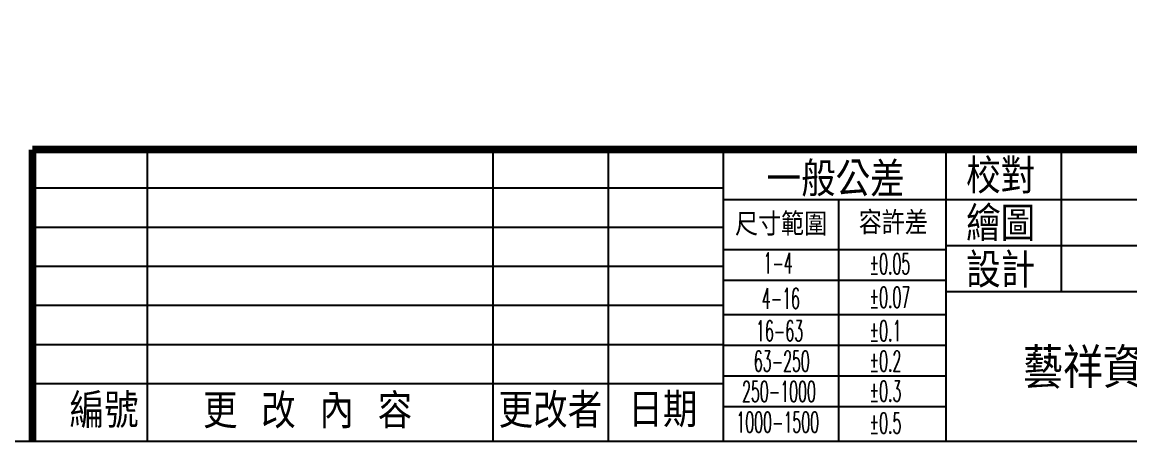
# Model space of a CAD drawing. Extents: x 66 to 2307, y 60 to 1695.
# Drawn here: x 652 to 1518, y 60 to 390 of the extents above; entities that cross this region are included whole.
import ezdxf
from ezdxf.enums import TextEntityAlignment as Align

# ---------------------------------------------------------------- set-up
doc = ezdxf.new("R2010")
doc.units = 0
doc.header["$LTSCALE"] = 6
doc.header["$MEASUREMENT"] = 0
doc.layers.get('0').update_dxf_attribs({"linetype": 'CONTINUOUS'})
doc.layers.add('BORDER', color=7, linetype='CONTINUOUS')
doc.styles.add('CHINA', font='romans.shx', dxfattribs={"bigfont": 'chineset.shx'})
doc.styles.add('ROMANS', font='romans', dxfattribs={"width": 0.8})

# ---------------------------------------------------------------- blocks, each defined once
blk = doc.blocks.new('A3HOR')
for p, q in [((-72.5, -155), (-72.5, -117)), ((-27.5, -155), (-27.5, -117)), ((-12.5, -155), (-12.5, -117)), ((2.5, -155), (2.5, -117)), ((31.5, -155), (31.5, -117)), ((46.5, -135.5), (46.5, -117)), ((-87.5, -122), (2.5, -122)), ((2.5, -123.5), (146.5, -123.5)), ((17.5, -155), (17.5, -123.5)), ((-87.5, -127.1), (2.5, -127.1)), ((31.5, -129.5), (186.5, -129.5)), ((2.5, -130), (31.5, -130)), ((-87.5, -132.2), (2.5, -132.2)), ((2.5, -134), (31.5, -134)), ((31.5, -135.5), (186.5, -135.5)), ((-87.5, -137.3), (2.5, -137.3)), ((2.5, -138.5), (31.5, -138.5)), ((-87.5, -142.4), (2.5, -142.4)), ((2.5, -142.5), (31.5, -142.5)), ((2.5, -146.5), (31.5, -146.5)), ((-87.5, -147.5), (2.5, -147.5)), ((2.5, -150.5), (31.5, -150.5))]:
    blk.add_line(p, q)
blk.add_lwpolyline([(-186.5, -155), (186.5, -155), (186.5, 117), (-186.5, 117), (-186.5, -155)])
for points in [[(-87.5, -117, 1, 1, 0), (186.5, -117, 1, 1, 0)], [(-87.5, -117, 1, 1, 0), (-87.5, -155, 1, 1, 0)]]:
    blk.add_lwpolyline(points, format="xyseb")
at = {"color": 2, "style": 'CHINA'}
blk.add_text('一般公差', height=4.5, dxfattribs=at).set_placement((17.1, -120.63), align=Align.MIDDLE)
for s, height, p in [('校對', 4.5, (34.09, -122.72)), ('繪圖', 4.5, (34.09, -128.91)), ('尺寸範圍', 3, (3.99, -128.22)), ('容許差', 3, (20.11, -128.03)), ('設計', 4.5, (34.09, -134.98)), ('編號', 4.5, (-82.67, -153.3)), ('更 改 內 容', 4.5, (-65.3, -153.34)), ('更改者', 4.5, (-26.8, -153.28)), ('日期', 4.5, (-9.9, -153.2))]:
    blk.add_text(s, height=height, dxfattribs=at).set_placement(p)
at = {"color": 2, "style": 'ROMANS', "width": 0.5}
for s, p in [('1-4', (7.69, -133.14)), ('%%p0.05', (21.49, -133.24)), ('4-16', (7.47, -137.75)), ('%%p0.07', (21.49, -137.61)), ('16-63', (6.74, -141.99)), ('%%p0.1', (21.49, -141.98)), ('63-250', (6.44, -145.94)), ('%%p0.2', (21.49, -145.92)), ('250-1000', (4.91, -149.89)), ('%%p0.3', (21.49, -149.85)), ('1000-1500', (4.18, -153.9)), ('%%p0.5', (21.49, -154))]:
    blk.add_text(s, height=2.7, dxfattribs=at).set_placement(p)
at = {"color": 2, "linetype": 'CONTINUOUS', "style": 'CHINA'}
for height, p in [(2.8, (174.17, -123.79)), (3.5, (58.26, -126.91)), (2.8, (132.06, -126.75)), (2.8, (94.89, -126.92)), (3.5, (58.26, -132.91)), (2.8, (132.06, -132.53)), (3, (174.18, -132.52)), (2.8, (94.89, -132.93)), (2.8, (132.06, -138.55)), (2.8, (174.17, -138.67)), (5.2, (67.5, -145.25)), (2.8, (174.17, -148)), (2.8, (132.02, -151.37))]:
    blk.add_attdef('***', text='', height=height, dxfattribs=at).set_placement(p, align=Align.MIDDLE)

msp = doc.modelspace()

# ---------------------------------------------------------------- block references
at = {"layer": 'BORDER', "color": 7, "linetype": 'CONTINUOUS'}
ref = msp.add_blockref('A3HOR', (1185.34, 992.51), dxfattribs=dict(at, xscale=6, yscale=6, zscale=6))
ref.add_attrib('***', '藝祥資訊工程有限公司', dxfattribs={"layer": '0', "color": 2, "linetype": 'CONTINUOUS', "height": 31.2, "style": 'CHINA'}).set_placement((1590.34, 121.01), align=Align.MIDDLE)

doc.saveas('drawing.dxf')
